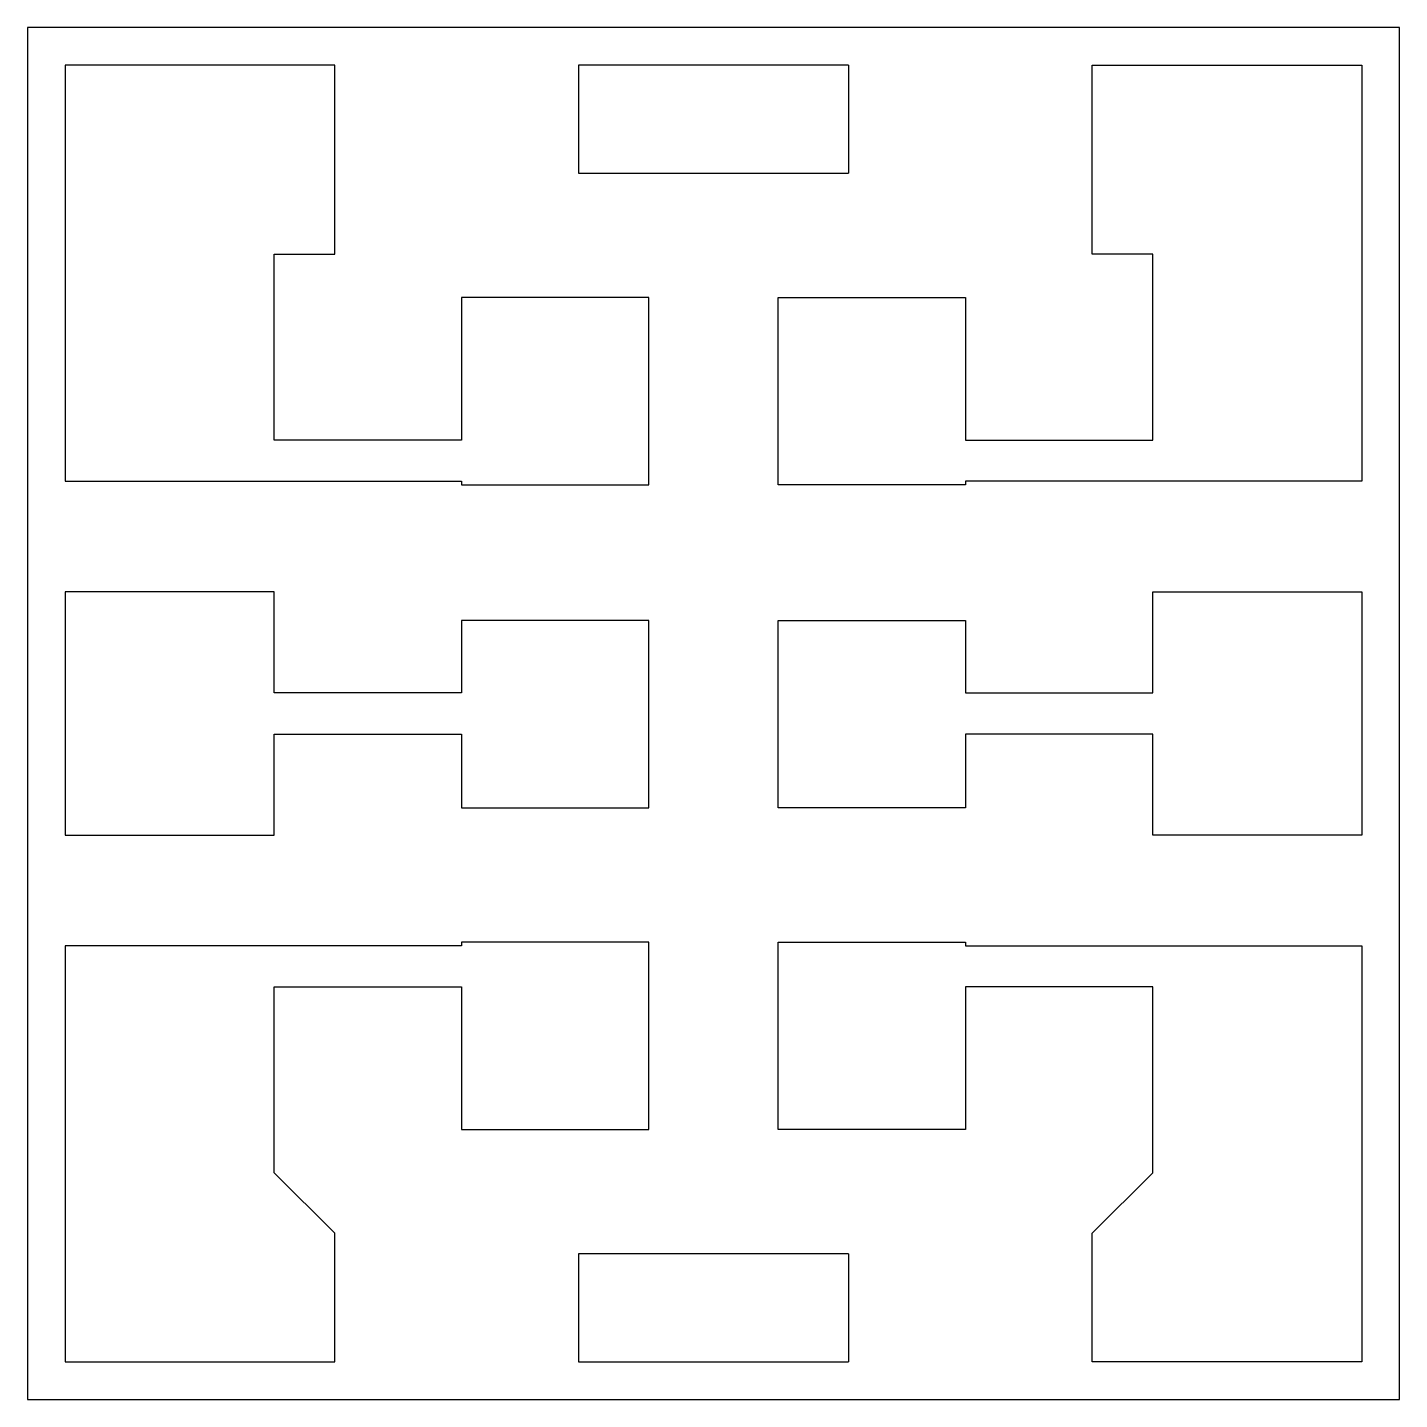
# Model space of a CAD drawing. Header units: millimetres. Extents: x -12.7 to 12.7, y -12.7 to 12.7.
import ezdxf

# ---------------------------------------------------------------- set-up
doc = ezdxf.new("R2010")
doc.units = ezdxf.units.MM

msp = doc.modelspace()

# ---------------------------------------------------------------- linework, layer by layer
at = {"color": 7, "linetype": 'Continuous', "lineweight": 25}
for p, q in [((-12.7, 12.7), (-12.7, -12.7)), ((12.7, 12.7), (-12.7, 12.7)), ((12.7, -12.7), (12.7, 12.7)), ((-12, 12), (-12, 4.3)), ((-7.01, 12), (-12, 12)), ((-7.01, 8.5), (-7.01, 12)), ((2.5, 12), (-2.5, 12)), ((-2.5, 12), (-2.5, 10)), ((2.5, 12), (2.5, 10)), ((7.01, 12), (12, 12)), ((7.01, 8.5), (7.01, 12)), ((12, 12), (12, 4.3)), ((-2.5, 10), (2.5, 10)), ((-8.13, 5.06), (-8.13, 8.5)), ((-8.13, 8.5), (-7.01, 8.5)), ((8.13, 8.5), (7.01, 8.5)), ((8.13, 5.06), (8.13, 8.5)), ((-1.2, 7.7), (-4.664, 7.7)), ((-4.664, 7.7), (-4.664, 5.06)), ((-1.2, 4.236), (-1.2, 7.7)), ((1.2, 7.7), (4.664, 7.7)), ((1.2, 4.236), (1.2, 7.7)), ((4.664, 7.7), (4.664, 5.06)), ((-4.664, 5.06), (-8.13, 5.06)), ((4.664, 5.06), (8.13, 5.06)), ((-12, 4.3), (-4.664, 4.3)), ((-4.664, 4.3), (-4.664, 4.236)), ((-4.664, 4.236), (-1.2, 4.236)), ((4.664, 4.236), (1.2, 4.236)), ((4.664, 4.3), (4.664, 4.236)), ((12, 4.3), (4.664, 4.3)), ((-8.13, 2.25), (-12, 2.25)), ((-12, 2.25), (-12, -2.25)), ((-8.13, 0.38), (-8.13, 2.25)), ((8.13, 2.25), (12, 2.25)), ((8.13, 0.38), (8.13, 2.25)), ((12, 2.25), (12, -2.25)), ((-1.2, 1.72), (-4.664, 1.72)), ((-4.664, 1.72), (-4.664, 0.38)), ((-1.2, -1.744), (-1.2, 1.72)), ((1.2, 1.72), (4.664, 1.72)), ((1.2, -1.744), (1.2, 1.72)), ((4.664, 1.72), (4.664, 0.38)), ((-4.664, 0.38), (-8.13, 0.38)), ((4.664, 0.38), (8.13, 0.38)), ((-8.13, -2.25), (-8.13, -0.38)), ((-8.13, -0.38), (-4.664, -0.38)), ((-4.664, -0.38), (-4.664, -1.744)), ((4.664, -0.38), (4.664, -1.744)), ((8.13, -0.38), (4.664, -0.38)), ((8.13, -2.25), (8.13, -0.38)), ((-4.664, -1.744), (-1.2, -1.744)), ((4.664, -1.744), (1.2, -1.744)), ((-12, -2.25), (-8.13, -2.25)), ((12, -2.25), (8.13, -2.25)), ((-12, -4.3), (-12, -12)), ((-4.664, -4.3), (-12, -4.3)), ((-1.2, -4.236), (-4.664, -4.236)), ((-4.664, -4.236), (-4.664, -4.3)), ((-1.2, -7.7), (-1.2, -4.236)), ((1.2, -4.236), (4.664, -4.236)), ((1.2, -7.7), (1.2, -4.236)), ((4.664, -4.236), (4.664, -4.3)), ((4.664, -4.3), (12, -4.3)), ((12, -4.3), (12, -12)), ((-8.13, -8.5), (-8.13, -5.06)), ((-8.13, -5.06), (-4.664, -5.06)), ((-4.664, -5.06), (-4.664, -7.7)), ((4.664, -5.06), (4.664, -7.7)), ((8.13, -5.06), (4.664, -5.06)), ((8.13, -8.5), (8.13, -5.06)), ((-4.664, -7.7), (-1.2, -7.7)), ((4.664, -7.7), (1.2, -7.7)), ((-7.01, -9.62), (-8.13, -8.5)), ((7.01, -9.62), (8.13, -8.5)), ((-7.01, -12), (-7.01, -9.62)), ((7.01, -12), (7.01, -9.62)), ((2.5, -10), (-2.5, -10)), ((-2.5, -10), (-2.5, -12)), ((2.5, -10), (2.5, -12)), ((-12, -12), (-7.01, -12)), ((-2.5, -12), (2.5, -12)), ((12, -12), (7.01, -12)), ((-12.7, -12.7), (12.7, -12.7))]:
    msp.add_line(p, q, dxfattribs=at)

doc.saveas('drawing.dxf')
